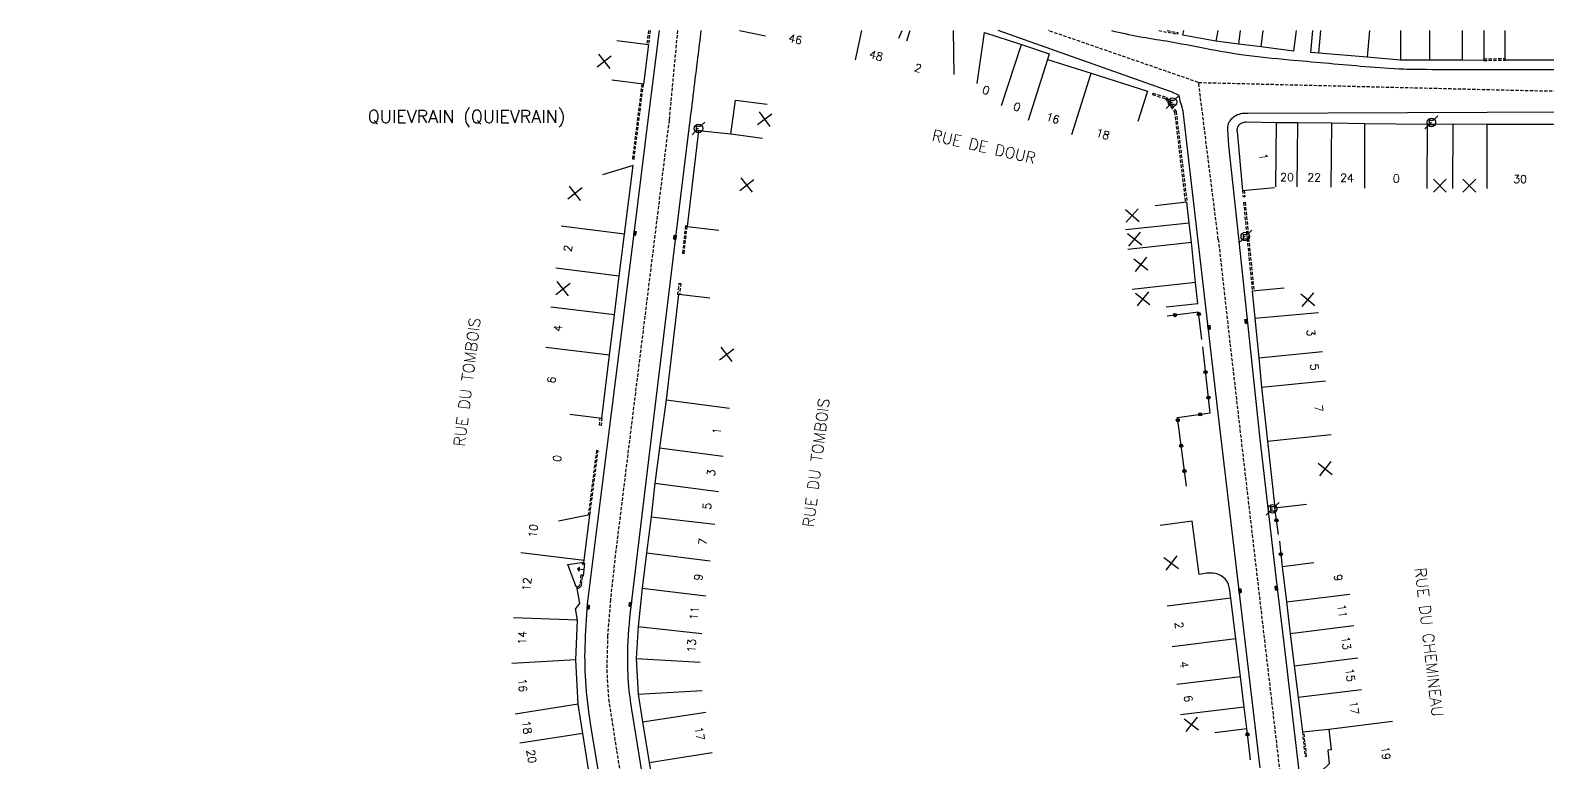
# Model space of a CAD drawing. Header units: millimetres. Extents: x 101000 to 102000, y 121000 to 122001.
# Drawn here: x 101402.7 to 101639.7, y 121885.7 to 122000 of the extents above; entities that cross this region are included whole.
import ezdxf
from ezdxf.enums import TextEntityAlignment as Align

# ---------------------------------------------------------------- set-up
doc = ezdxf.new("R2010")
doc.units = ezdxf.units.MM
doc.linetypes.add('DASHED', pattern=[0.75, 0.5, -0.25])
doc.layers.get('0').update_dxf_attribs({"linetype": 'CONTINUOUS'})
for name, color, linetype in [('W0001', 6, 'DASHED'), ('W0008', 7, 'CONTINUOUS'), ('W0100', 7, 'CONTINUOUS'), ('W0112', 1, 'DASHED'), ('W0322', 7, 'CONTINUOUS'), ('W0400', 7, 'CONTINUOUS'), ('W0471', 7, 'CONTINUOUS'), ('W0980', 7, 'CONTINUOUS'), ('W0989', 7, 'CONTINUOUS'), ('W0991', 7, 'CONTINUOUS'), ('W1102', 7, 'CONTINUOUS')]:
    doc.layers.add(name, color=color, linetype=linetype)
doc.styles.get("Standard").update_dxf_attribs({"font": 'romans.shx', "width": 0.85})

# ---------------------------------------------------------------- blocks, each defined once
blk = doc.blocks.new('t991o')
at = {"color": 0, "linetype": 'Continuous'}
for p, q in [((-1, 1), (1, -1)), ((-1, -1), (1, 1))]:
    blk.add_line(p, q, dxfattribs=at)
blk = doc.blocks.new('T471')
for p, q in [((-0.333334, 0.333334), (-0.333334, -0.333334)), ((-0.333334, 0.333334), (0.333334, 0.333334)), ((-0.333334, 0), (0, 0)), ((0.500001, 0.500001), (1.000002, 1.000002)), ((-0.500001, -0.500001), (-1.000002, -1.000002)), ((-0.333334, -0.333334), (0.333334, -0.333334))]:
    blk.add_line(p, q)
blk.add_ellipse((0, 0), major_axis=(0.471405, 0.471405), ratio=1, start_param=5.4977871438, end_param=11.780972451)
blk = doc.blocks.new('T400')
for p, q in [((-0.15, 0.3), (0.15, 0.3)), ((-0.15, -0.25), (-0.15, 0.3)), ((-0.15, 0.15), (0.15, 0.15)), ((-0.15, 0), (0.15, 0)), ((0.15, 0.3), (0.15, -0.25)), ((-0.15, -0.15), (0.15, -0.15)), ((-0.15, -0.25), (-0.15, -0.3)), ((-0.15, -0.3), (0.15, -0.3)), ((0.15, -0.3), (0.15, -0.25))]:
    blk.add_line(p, q)
blk = doc.blocks.new('t322o')
at = {"color": 0, "linetype": 'Continuous'}
for radius in [0.25, 0.15]:
    blk.add_circle((0, 0), radius, dxfattribs=at)

msp = doc.modelspace()

# ---------------------------------------------------------------- linework, layer by layer
at = {"layer": 'W0001', "flags": 128}
for points in [[(101503.79, 122000), (101502.48, 121986.01), (101502.48, 121986.01)], [(101588.27, 121967.4), (101585.19, 121991.89), (101561.71, 122000)], [(101585.19, 121991.89), (101638.71, 121990.59), (101680.49, 121991.04), (101692.79, 121991.95), (101714.85, 121993.57), (101730.92, 121993.16), (101764.15, 121992.46), (101792.6, 121991.14), (101832.18, 121987.8), (101865.28, 121980.35), (101875.38, 121977.66), (101880.84, 121976.93), (101905.81, 121977.07), (101926.23, 121977.19), (101941.17, 121977.29), (101955.08, 121975.99), (101961.08, 121945.18), (101961.08, 121945.18)]]:
    msp.add_lwpolyline(points, dxfattribs=at)
at = {"layer": 'W0001'}
for points in [[(101502.48, 121986.01), (101500.72, 121971.77), (101494.08, 121918.09), (101493.32, 121911.16), (101492.88, 121905.52), (101492.74, 121900.18), (101493.03, 121895.62), (101494.28, 121887.59), (101498.83, 121859.87), (101506.98, 121810.69)], [(101588.27, 121967.4), (101590.09, 121951.12), (101598.36, 121880.06), (101604.12, 121833.03)]]:
    msp.add_lwpolyline(points, dxfattribs=at)
at = {"layer": 'W0008', "flags": 128}
for points in [[(101499.32, 121986.86), (101500.97, 122000, 0.0326)], [(101507.45, 122000, -0.004685), (101506.93, 121995.77, 0.0004), (101505.64, 121985.15), (101505.64, 121985.15)], [(101585.11, 121967.15), (101582.76, 121987.43), (101582.56, 121988.22), (101582.38, 121988.81), (101582.13, 121989.87), (101581.05, 121990.38), (101553.88, 122000, -0.002)], [(101571.59, 122000, 0.025164), (101580.19, 121998.39, -0.0036), (101586.45, 121997.18, 0.0135), (101592.18, 121996.23, 0.0105), (101599.34, 121995.45, 0.0013), (101610.48, 121994.46, 0.0115), (101616.47, 121994.03, 0.0076), (101619.83, 121993.95, 0.0026), (101634.71, 121993.94, 0.0034), (101652.35, 121993.95, 0.0063)], [(101402.71, 121875.38), (101406.88, 121844.82), (101405.48, 121842.11, 0.0762), (101406.34, 121840.69, 0.1368), (101408.18, 121839.69, 0.0358), (101409.66, 121839.44), (101418.78, 121840.68), (101453.28, 121845.67), (101477.65, 121849.24), (101493.4, 121851.58, 0.1847), (101495.07, 121852.73, 0.1142), (101495.99, 121854.54, 0.0961), (101496, 121856.64), (101494.41, 121866.33), (101490.43, 121890.59, -0.021), (101489.52, 121897.66, -0.0264), (101489.37, 121903.92, -0.0124), (101489.76, 121910.44), (101491.36, 121923.35), (101497.06, 121968.73), (101499.32, 121986.86)], [(101690.91, 121984.51), (101690.93, 121985.48, 0.2435), (101689.56, 121986.59, 0.0239), (101688.65, 121987.18, 0.0995), (101687.62, 121987.36), (101686.14, 121987.38), (101683.9, 121987.33), (101642.72, 121987.25), (101592.91, 121987.06, 0.0534), (101591.76, 121986.99, 0.0895), (101590.8, 121986.57, 0.0871), (101590.09, 121985.93, 0.0663), (101589.82, 121985.45, 0.1119), (101589.69, 121984.62), (101589.86, 121982.04), (101591.43, 121967.64), (101591.43, 121967.64)], [(101505.64, 121985.15), (101504.29, 121974.14), (101500.42, 121942.51), (101497.84, 121921.35), (101496.51, 121910.11, 0.0245), (101495.98, 121902.92, 0.0279), (101496.16, 121897.56, 0.0131), (101496.69, 121893.38), (101500.12, 121872.42)]]:
    msp.add_lwpolyline(points, format="xyb", dxfattribs=at)
for points in [[(101594.81, 121884.89), (101591.6, 121912.17), (101588.16, 121941.14), (101585.11, 121967.15)], [(101591.43, 121967.64), (101594.77, 121936.2), (101597.42, 121913.39), (101598.5, 121904.38), (101602.28, 121871.99), (101603.13, 121865.2), (101607.02, 121833.36)]]:
    msp.add_lwpolyline(points, dxfattribs=at)
at = {"layer": 'W0100'}
msp.add_line((101496.87, 121978.91), (101492.09, 121977.46), dxfattribs=at)
at = {"layer": 'W0100', "flags": 128}
for points in [[(101513.49, 122000), (101517.56, 121999.19), (101517.56, 121999.19)], [(101538.37, 121998.81), (101538.9, 122000)], [(101539.61, 121998.4), (101540.14, 122000)], [(101546.87, 122000), (101546.94, 121993.15), (101546.94, 121993.15)], [(101600.43, 122000), (101600.01, 121996.77), (101594.94, 121997.43), (101591.4, 121997.87), (101587.89, 121998.33), (101582.75, 121999.28), (101582.89, 122000)], [(101629.76, 122000), (101629.74, 121995.33), (101626.36, 121995.38), (101621.29, 121995.36), (101616.72, 121995.37), (101611.51, 121995.82), (101603.99, 121996.48), (101602.74, 121996.56), (101603.03, 122000)], [(101671.84, 122000), (101671.93, 121999.38), (101672.17, 121997.76), (101666.72, 121997.72), (101650.91, 121997.62), (101650.91, 121995.37), (101646.19, 121995.38), (101633.05, 121995.38), (101633.05, 122000)], [(101494.3, 121998.46), (101499.26, 121997.83), (101498.48, 121991.64), (101493.52, 121992.27), (101493.52, 121992.27)], [(101550.62, 121991.75), (101551.73, 121999.7), (101557.52, 121997.81), (101561.86, 121996.37), (101561.57, 121995.49), (101568.41, 121993.33), (101577.2, 121990.54), (101575.69, 121985.78), (101575.69, 121985.78)], [(101517.08, 121983.15), (101512.12, 121983.81), (101512.83, 121989.15), (101517.79, 121988.49), (101517.79, 121988.49)], [(101512.12, 121983.81), (101507.08, 121984.37), (101505.29, 121969.42), (101510.26, 121968.83)], [(101487, 121940.13), (101491.97, 121939.52), (101493.16, 121949.32), (101493.94, 121955.61), (101494.7, 121961.67), (101495.52, 121968.19), (101496.87, 121978.91)], [(101584.06, 121966.94), (101583.73, 121970.01), (101583.37, 121973.21), (101578.4, 121972.66), (101578.4, 121972.66)], [(101580.11, 121956.85), (101585.08, 121957.38), (101584.73, 121960.65), (101584.06, 121966.94)], [(101508.84, 121958.21), (101503.97, 121958.78), (101502, 121942.37), (101501.01, 121934.86), (101500.27, 121929.36), (101499.67, 121924.1), (101498.96, 121918.45), (101498.29, 121912.96), (101497.65, 121906.95), (101497.36, 121901.99)], [(101603.18, 121916.89), (101598.22, 121916.28), (101598.9, 121910.81), (101599.51, 121905.9), (101600.14, 121900.83), (101600.72, 121895.97), (101601.4, 121890.52), (101605.54, 121890.96), (101605.89, 121887.71), (101605.39, 121887.66), (101605.61, 121885.53), (101604.45, 121884.47), (101604.68, 121882.49), (101605.9, 121881.66), (101605.94, 121881.34), (101606.29, 121881.38), (101606.64, 121878.54), (101602.93, 121878.08), (101603.56, 121873.02), (101604.13, 121868.23), (101609.1, 121868.83)], [(101497.36, 121901.98), (101497.67, 121896.42), (101498.34, 121892.09), (101499.36, 121885.74), (101500.58, 121878.69), (101501.15, 121875.15), (101502.81, 121864.42), (101504.2, 121856.52), (101505.82, 121855.36), (101513.29, 121856.34), (101512.64, 121861.3)]]:
    msp.add_lwpolyline(points, dxfattribs=at)
for points in [[(101645.3, 121980.51), (101645.09, 121985.51), (101640.58, 121985.31), (101630.22, 121985.32), (101624.94, 121985.36), (101620.89, 121985.35), (101611.18, 121985.42), (101606.02, 121985.56), (101600.65, 121985.61), (101597.34, 121985.61), (101592.62, 121985.7, 0.0604), (101592.25, 121985.67, 0.1071), (101591.66, 121985.37, 0.1317), (101591.25, 121984.9, 0.1177), (101591.2, 121984.22), (101592.05, 121975.05), (101597.03, 121975.51), (101597.03, 121975.51)], [(101587.75, 121890.45), (101592.72, 121891.05), (101592.31, 121894.41), (101591.72, 121899.12), (101590.99, 121905.03), (101590.2, 121911.39), (101590.02, 121912.89, 0.1563), (101589.32, 121914.4, 0.1689), (101587.52, 121915.29, 0.087), (101585.3, 121915.08), (101584.16, 121923.43), (101579.21, 121922.75)]]:
    msp.add_lwpolyline(points, format="xyb", dxfattribs=at)
at = {"layer": 'W0100'}
for points in [[(101598.56, 121959.8), (101593.58, 121959.34), (101593.97, 121955.08), (101594.58, 121948.91), (101595.04, 121944.32), (101595.95, 121935.88), (101597.08, 121925.51), (101602.05, 121926.05)], [(101481.81, 121856.9), (101482.55, 121851.95), (101493.09, 121853.52), (101494.67, 121855.78), (101493.85, 121860.76), (101492.98, 121866.13), (101492.07, 121871.59), (101491.39, 121875.55), (101490.55, 121880.65), (101489.75, 121885.71), (101489.03, 121890.29), (101488.3, 121894.85), (101487.91, 121901.75), (101488.16, 121907.94), (101487.84, 121909.8), (101487.95, 121909.82), (101488.54, 121910.56), (101488.09, 121913.2), (101487.98, 121913.15), (101486.68, 121916.67), (101489.14, 121917.03), (101489.24, 121917.28), (101490.12, 121924.41), (101485.21, 121923.44)], [(101489.17, 121915.84), (101488.17, 121915.92), (101488.43, 121915.62), (101488.48, 121916.18), (101488.17, 121915.92)], [(101489.16, 121916.84), (101489.25, 121916.85), (101489.08, 121914.83), (101488.96, 121914.85)]]:
    msp.add_lwpolyline(points, dxfattribs=at)
at = {"layer": 'W0112'}
for p, q in [((101499.28, 122000), (101499.01, 121997.86)), ((101499.53, 122000), (101499.26, 121997.83)), ((101578.96, 122000), (101581.9, 121999.44)), ((101580.29, 122000), (101581.95, 121999.68)), ((101581.95, 121999.68), (101581.9, 121999.44)), ((101629.74, 121995.58), (101633.05, 121995.63)), ((101629.74, 121995.33), (101633.05, 121995.38)), ((101578.06, 121990.23), (101577.99, 121989.99)), ((101577.99, 121989.99), (101579.98, 121989.37)), ((101578.06, 121990.23), (101580.14, 121989.59)), ((101579.98, 121989.37), (101581.44, 121987.27)), ((101580.14, 121989.59), (101581.68, 121987.36)), ((101581.44, 121987.27), (101583.12, 121973.18)), ((101581.68, 121987.36), (101583.37, 121973.21)), ((101592.05, 121975.05), (101592.15, 121974.02)), ((101592.4, 121974.04), (101592.15, 121974.02)), ((101592.3, 121975.07), (101592.4, 121974.04)), ((101592.22, 121973.16), (101592.47, 121973.19)), ((101592.22, 121973.16), (101592.76, 121967.54)), ((101592.47, 121973.19), (101593.01, 121967.57)), ((101592.76, 121967.54), (101593.58, 121959.34)), ((101593.01, 121967.57), (101593.83, 121959.36)), ((101488.09, 121913.18), (101488.22, 121913.22)), ((101488.14, 121912.93), (101488.29, 121912.98)), ((101488.22, 121913.22), (101488.28, 121913.23)), ((101488.28, 121913.23), (101488.34, 121913.25)), ((101488.29, 121912.98), (101488.36, 121913)), ((101488.34, 121913.25), (101488.38, 121913.27)), ((101488.36, 121913), (101488.43, 121913.02)), ((101488.38, 121913.27), (101488.41, 121913.29)), ((101488.41, 121913.29), (101488.46, 121913.33)), ((101488.43, 121913.02), (101488.49, 121913.05)), ((101488.46, 121913.33), (101488.49, 121913.37)), ((101488.49, 121913.37), (101488.52, 121913.42)), ((101488.49, 121913.05), (101488.56, 121913.09)), ((101488.52, 121913.42), (101488.54, 121913.47)), ((101488.54, 121913.47), (101488.55, 121913.51)), ((101488.56, 121913.09), (101488.63, 121913.15)), ((101488.63, 121913.15), (101488.69, 121913.22)), ((101488.69, 121913.22), (101488.74, 121913.3)), ((101488.74, 121913.3), (101488.78, 121913.39)), ((101488.78, 121913.39), (101488.8, 121913.48))]:
    msp.add_line(p, q, dxfattribs=at)
for points in [[(101498.23, 121991.68), (101496.76, 121979.97), (101497.01, 121979.94), (101498.48, 121991.64)], [(101505.3, 121969.46), (101505.04, 121969.49), (101504.58, 121965.24), (101504.83, 121965.22), (101505.29, 121969.42)], [(101503.97, 121958.76), (101503.87, 121958.78), (101504.07, 121960.55), (101504.32, 121960.52), (101504.12, 121958.76)], [(101491.97, 121939.52), (101491.88, 121938.36), (101491.63, 121938.38), (101491.72, 121939.55)], [(101490.12, 121924.41), (101491.39, 121934.4), (101491.14, 121934.43), (101489.86, 121924.36)], [(101488.89, 121916.99), (101488.92, 121916.73), (101489.17, 121916.76), (101489.14, 121917.03)], [(101488.8, 121913.48), (101488.97, 121914.97), (101488.72, 121915), (101488.55, 121913.51)], [(101601.4, 121890.52), (101601.81, 121886.73), (101602.05, 121886.76), (101601.64, 121890.55)]]:
    msp.add_lwpolyline(points, dxfattribs=at)
at = {"layer": 'W0322'}
for p, q in [((101597.66, 121921.33), (101597.08, 121925.51)), ((101597.81, 121920.3), (101598.22, 121916.28)), ((101593.32, 121886.16), (101592.72, 121891.05))]:
    msp.add_line(p, q, dxfattribs=at)
at = {"layer": 'W0322', "flags": 128}
for points in [[(101585.71, 121951.77), (101585.2, 121956.02), (101580.26, 121955.44)], [(101583.29, 121928.87), (101581.9, 121939.59), (101587.01, 121940.31), (101585.83, 121950.65)]]:
    msp.add_lwpolyline(points, dxfattribs=at)
at = {"layer": 'W1102'}
for p, q in [((101531.59, 121995.45), (101532.61, 122000)), ((101588.2, 122000), (101587.89, 121998.33)), ((101591.68, 122000), (101591.4, 121997.87)), ((101594.94, 121997.43), (101595.27, 122000)), ((101603.99, 121996.48), (101604.29, 122000)), ((101611.86, 122000), (101611.51, 121995.82)), ((101616.73, 122000), (101616.72, 121995.37)), ((101621.29, 121995.36), (101621.3, 122000)), ((101626.37, 122000), (101626.36, 121995.38)), ((101554.39, 121988.31), (101557.52, 121997.81)), ((101561.57, 121995.49), (101558.55, 121985.96)), ((101565.39, 121983.79), (101568.41, 121993.33)), ((101597.23, 121975.61), (101597.34, 121985.61)), ((101600.65, 121985.61), (101600.54, 121975.61)), ((101605.91, 121975.56), (101606.02, 121985.56)), ((101611.13, 121975.42), (101611.18, 121985.42)), ((101620.89, 121985.35), (101620.85, 121975.35)), ((101624.89, 121975.36), (101624.94, 121985.36)), ((101630.22, 121985.32), (101630.2, 121975.32)), ((101495.52, 121968.19), (101485.6, 121969.44)), ((101573.79, 121968.92), (101583.73, 121970.01)), ((101584.06, 121966.94), (101574.12, 121965.84)), ((101494.7, 121961.67), (101484.77, 121962.9)), ((101584.73, 121960.65), (101574.79, 121959.59)), ((101493.94, 121955.61), (101484.02, 121956.84)), ((101593.97, 121955.08), (101603.93, 121956)), ((101493.16, 121949.32), (101483.24, 121950.53)), ((101594.58, 121948.91), (101604.53, 121949.9)), ((101595.04, 121944.32), (101604.99, 121945.32)), ((101502, 121942.37), (101511.92, 121941.08)), ((101595.95, 121935.88), (101605.89, 121936.94)), ((101501.01, 121934.86), (101510.92, 121933.55)), ((101500.27, 121929.36), (101510.18, 121928.03)), ((101499.67, 121924.1), (101509.61, 121922.97)), ((101489.24, 121917.28), (101479.31, 121918.5)), ((101498.96, 121918.45), (101508.89, 121917.21)), ((101498.29, 121912.96), (101508.21, 121911.74)), ((101590.2, 121911.39), (101580.28, 121910.17)), ((101598.9, 121910.81), (101608.82, 121912.04)), ((101488.16, 121907.94), (101478.17, 121908.34)), ((101497.65, 121906.95), (101507.59, 121905.88)), ((101599.51, 121905.9), (101609.43, 121907.12)), ((101590.99, 121905.03), (101581.06, 121903.79)), ((101487.91, 121901.75), (101477.92, 121901.18)), ((101497.36, 121901.98), (101507.35, 121901.41)), ((101600.14, 121900.83), (101610.06, 121902.06)), ((101591.72, 121899.12), (101581.8, 121897.9)), ((101497.67, 121896.42), (101507.66, 121896.98)), ((101600.72, 121895.97), (101610.65, 121897.16)), ((101488.3, 121894.85), (101478.43, 121893.27)), ((101498.34, 121892.09), (101508.23, 121893.62)), ((101592.31, 121894.41), (101582.38, 121893.2)), ((101605.54, 121890.96), (101615.46, 121892.2)), ((101489.03, 121890.29), (101479.15, 121888.75)), ((101499.36, 121885.74), (101509.23, 121887.32))]:
    msp.add_line(p, q, dxfattribs=at)

# ---------------------------------------------------------------- block references
at = {"layer": 'W0322'}
for p, rotation in [((101581.5, 121955.58), 186.7784611284328), ((101585.23, 121955.75), 96.77846112846674), ((101586.28, 121946.67), 96.50881696074363), ((101586.73, 121942.7), 96.50881696074363), ((101581.95, 121939.17), 97.41407846322261), ((101585.43, 121940.09), 7.948544241245158), ((101582.47, 121935.2), 97.41407846322261), ((101582.98, 121931.23), 97.41407846322261), ((101597.35, 121923.54), 97.9737793730356), ((101598.04, 121918.27), 275.8873115999147), ((101592.83, 121890.13), 97.05782467525809)]:
    msp.add_blockref('t322o', p, dxfattribs=dict(at, rotation=rotation))
at = {"layer": 'W0400'}
for p, rotation in [((101497.14, 121968.36), 353.0081199145704), ((101503.41, 121967.72), 353.2727493497364), ((101592.61, 121954.59), 6.690984613261985), ((101586.83, 121953.68), 6.163705192995046), ((101591.66, 121912.55), 6.757726834961085), ((101597.32, 121912.97), 6.277009320540774), ((101489.85, 121910.03), 355.476076508714), ((101496.41, 121910.42), 353.2868871289839)]:
    msp.add_blockref('T400', p, dxfattribs=dict(at, rotation=rotation))
at = {"layer": 'W0471'}
for p in [(101581.1, 121988.82), (101507.07, 121984.72), (101621.55, 121985.66), (101592.48, 121967.84), (101596.75, 121925.35)]:
    msp.add_blockref('T471', p, dxfattribs=at)
at = {"layer": 'W0991'}
for p, rotation in [((101492.34, 121995.19), 353.3120929870189), ((101517.41, 121986.18), 351.0340067941675), ((101514.63, 121975.88), 83.16437526933774), ((101622.87, 121975.78), 90), ((101627.47, 121975.78), 90), ((101487.77, 121974.61), 82.82752524895548), ((101574.83, 121971.13), 3.712534380437181), ((101575.2, 121967.43), 5.927118323618284), ((101576.18, 121963.51), 276.4854250334327), ((101485.89, 121959.69), 82.89478177734378), ((101576.46, 121958.11), 276.0950055302041), ((101602.24, 121957.99), 275.239188288774), ((101511.49, 121949.47), 82.6282484089362), ((101604.96, 121931.61), 276.19855712417), ((101580.91, 121916.88), 277.7949519775382), ((101584.07, 121891.7), 276.9667805911594)]:
    msp.add_blockref('t991o', p, dxfattribs=dict(at, rotation=rotation))

# ---------------------------------------------------------------- texts
at = {"layer": 'W0980'}
msp.add_text('QUIEVRAIN (QUIEVRAIN)', height=2, dxfattribs=at).set_placement((101470.84, 121986.44), align=Align.MIDDLE)
at = {"layer": 'W0989'}
for s, rotation, p in [('RUE DE DOUR', 347.199, (101551.66, 121981.86)), ('RUE DU TOMBOIS', 82.95, (101470.92, 121945.12)), ('RUE DU TOMBOIS', 82.95, (101525.45, 121932.55)), ('RUE DU CHEMINEAU', 276.6631, (101621.18, 121904.53))]:
    msp.add_text(s, height=1.75, rotation=rotation, dxfattribs=at).set_placement(p, align=Align.MIDDLE)
at = {"layer": 'W0991'}
for s, rotation, p in [('46', 347.4284, (101522.2, 121998.65)), ('48', 344.6035, (101534.82, 121996.1)), ('2', 341.7621, (101541.36, 121994.14)), ('0', 341.877, (101551.98, 121990.68)), ('0', 342.4194, (101556.82, 121988.08)), ('16', 342.4194, (101562.42, 121986.31)), ('18', 342.4196, (101570.23, 121983.83)), ('1', 276.8797, (101595.31, 121980.33)), ('20', 0.0346, (101599, 121977.11)), ('22', 359.3849, (101603.24, 121977.08)), ('24', 358.4707, (101608.37, 121976.99)), ('0', 359.7193, (101616.07, 121976.89)), ('30', 359.9895, (101635.4, 121976.82)), ('2', 82.7713, (101486.68, 121966)), ('4', 82.9423, (101485.12, 121953.51)), ('3', 275.6644, (101602.73, 121952.83)), ('5', 275.7589, (101603.27, 121947.47)), ('6', 83.0411, (101484.13, 121945.45)), ('7', 276.13, (101603.95, 121941.01)), ('1', 82.5022, (101509.93, 121937.5)), ('0', 82.7444, (101485.01, 121933.21)), ('3', 82.3422, (101509.06, 121930.97)), ('5', 83.4834, (101508.42, 121925.77)), ('10', 82.9582, (101481.24, 121921.89)), ('7', 82.8636, (101507.75, 121920.22)), ('9', 83.0004, (101507.06, 121914.67)), ('9', 277.0667, (101607, 121914.59)), ('12', 83.4201, (101480.25, 121913.58)), ('11', 277.035, (101607.64, 121909.4)), ('11', 83.8942, (101506.42, 121909.05)), ('2', 277.0244, (101582.16, 121907.17)), ('14', 87.6796, (101479.54, 121905.19)), ('13', 277.0751, (101608.26, 121904.41)), ('13', 86.7328, (101505.99, 121903.98)), ('4', 277.1244, (101582.92, 121901.02)), ('16', 273.2815, (101479.62, 121897.81)), ('15', 276.8462, (101608.87, 121899.41)), ('6', 277.0316, (101583.58, 121895.72)), ('17', 277.0685, (101609.49, 121894.29)), ('18', 279.0761, (101480.27, 121891.23)), ('17', 279.0688, (101507.25, 121890.25)), ('20', 278.8836, (101480.99, 121886.69)), ('19', 276.098, (101614.42, 121887.21))]:
    msp.add_text(s, height=1.25, rotation=rotation, dxfattribs=at).set_placement(p, align=Align.MIDDLE)

doc.saveas('drawing.dxf')
